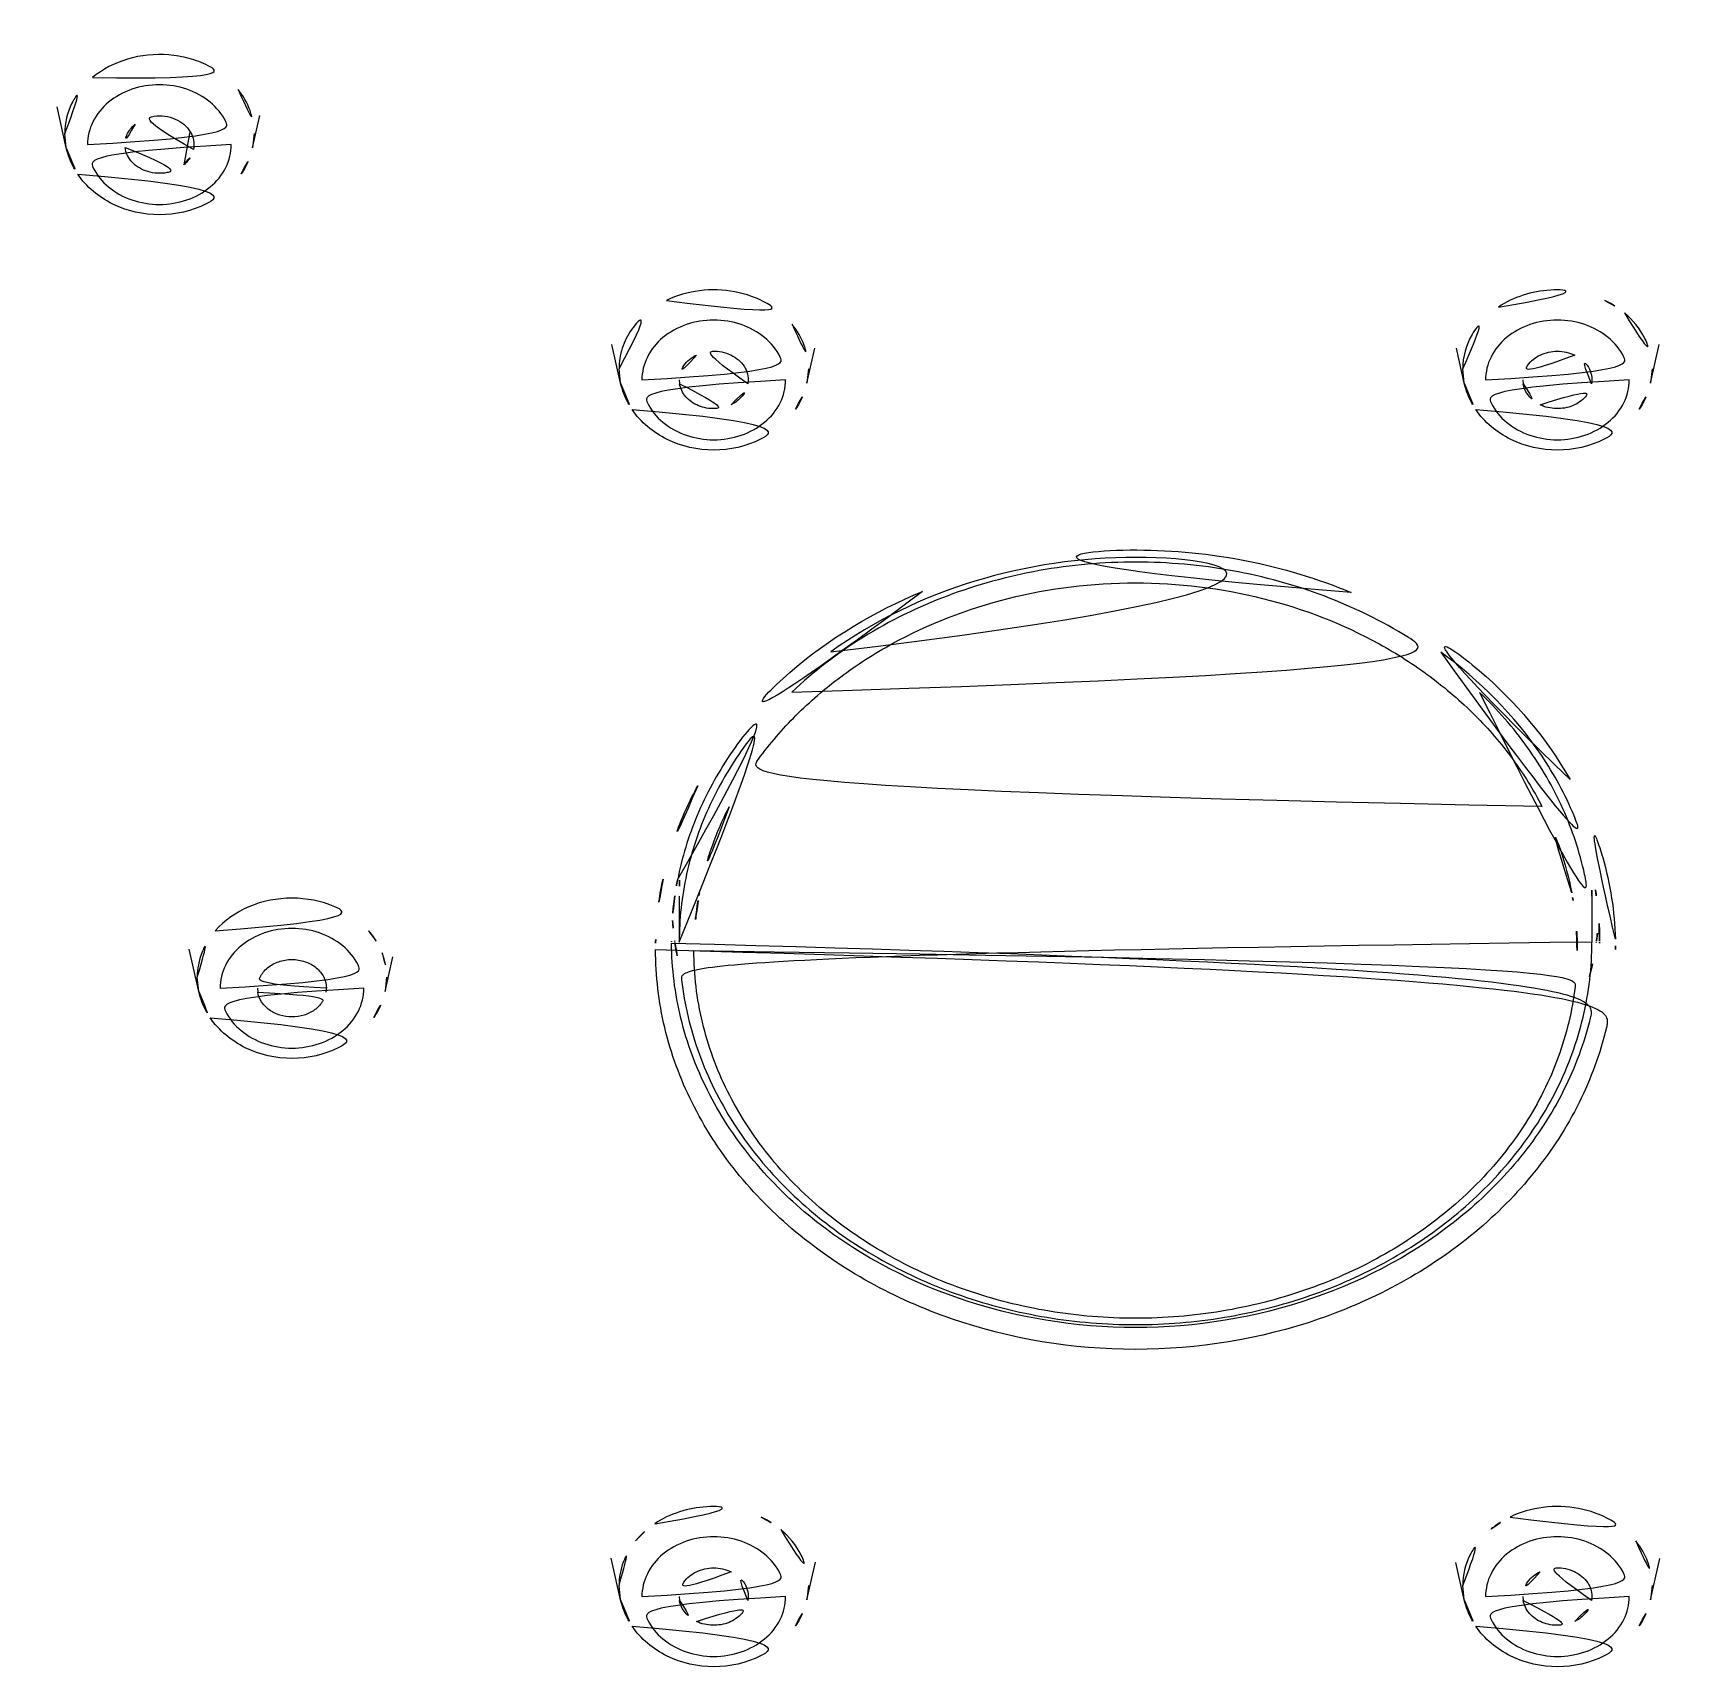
# Model space of a CAD drawing. Extents: x 16296660632 to 16296678915, y -37409619871 to -37409615350.
# Drawn here: x 16296676230.99 to 16296676252.51, y -37409617200.48 to -37409617179.1 of the extents above; entities that cross this region are included whole.
import ezdxf

# ---------------------------------------------------------------- set-up
doc = ezdxf.new("R2010")
doc.units = 0
doc.header["$LTSCALE"] = 10
doc.header["$MEASUREMENT"] = 0
doc.layers.get('0').update_dxf_attribs({"linetype": 'CONTINUOUS'})

msp = doc.modelspace()

# ---------------------------------------------------------------- linework, layer by layer
at = {"ltscale": 0.5}
for p, q in [((16296676231.421579, -37409617180.599953), (16296676231.300591, -37409617180.063393)), ((16296676233.84918, -37409617180.599953), (16296676233.944691, -37409617180.176437)), ((16296676231.421579, -37409617180.599953), (16296676231.400379, -37409617180.41024)), ((16296676233.031521, -37409617180.388687), (16296676232.953581, -37409617180.821091)), ((16296676233.87039, -37409617180.41024), (16296676233.84918, -37409617180.599953)), ((16296676238.649509, -37409617183.667824), (16296676238.535191, -37409617183.160896)), ((16296676241.07711, -37409617183.667824), (16296676241.180111, -37409617183.211037)), ((16296676249.649509, -37409617183.667824), (16296676249.545919, -37409617183.208473)), ((16296676252.07711, -37409617183.667824), (16296676252.191231, -37409617183.16172)), ((16296676238.649509, -37409617183.667824), (16296676238.6283, -37409617183.478111)), ((16296676241.09831, -37409617183.478111), (16296676241.07711, -37409617183.667824)), ((16296676249.649509, -37409617183.667824), (16296676249.6283, -37409617183.478111)), ((16296676252.09831, -37409617183.478111), (16296676252.07711, -37409617183.667824)), ((16296676239.413309, -37409617183.624062), (16296676239.417641, -37409617183.674347)), ((16296676250.413309, -37409617183.624062), (16296676250.417561, -37409617183.674271)), ((16296676239.413309, -37409617190.354599), (16296676239.413309, -37409617190.952797)), ((16296676251.313299, -37409617190.354599), (16296676251.313299, -37409617190.952797)), ((16296676233.1495, -37409617191.598557), (16296676233.024891, -37409617191.045959)), ((16296676235.577101, -37409617191.598557), (16296676235.679371, -37409617191.145058)), ((16296676233.1495, -37409617191.598557), (16296676233.1283, -37409617191.408859)), ((16296676235.59831, -37409617191.408859), (16296676235.577101, -37409617191.598557)), ((16296676233.913309, -37409617191.55481), (16296676233.91791, -37409617191.605522)), ((16296676234.80876, -37409617191.605476), (16296676234.813299, -37409617191.55481)), ((16296676238.6495, -37409617199.529312), (16296676238.526791, -37409617198.985153)), ((16296676241.077101, -37409617199.529312), (16296676241.187799, -37409617199.038437)), ((16296676249.6495, -37409617199.529312), (16296676249.53915, -37409617199.039932)), ((16296676252.077101, -37409617199.529312), (16296676252.198601, -37409617198.990517)), ((16296676238.6495, -37409617199.529312), (16296676238.6283, -37409617199.339607)), ((16296676241.09831, -37409617199.339607), (16296676241.077101, -37409617199.529312)), ((16296676249.6495, -37409617199.529312), (16296676249.6283, -37409617199.339607)), ((16296676252.09831, -37409617199.339607), (16296676252.077101, -37409617199.529312)), ((16296676239.4133, -37409617199.48555), (16296676239.417561, -37409617199.535767)), ((16296676250.4133, -37409617199.48555), (16296676250.417641, -37409617199.535851))]:
    msp.add_line(p, q, dxfattribs=at)
for centre, radius, start, end in [((16296676243.48978, -37409617191.055672), 4.385481, 167.8472804, 178.2253986), ((16296676243.522921, -37409617190.950638), 4.210147, 168.9152558, 171.7782033), ((16296676243.5355, -37409617190.354713), 4.122199, 177.0948857, 179.9986886), ((16296676247.191151, -37409617190.354713), 4.122152, 0.0013114, 2.8854188), ((16296676247.203779, -37409617190.950623), 4.21005, 8.2217967, 11.0655839), ((16296676243.46209, -37409617190.942574), 4.148785, 171.7680494, 179.9777063), ((16296676243.64793, -37409617191.069283), 4.043175, 169.1601444, 170.6263402), ((16296676247.07868, -37409617191.069267), 4.043175, 9.3736598, 10.8398556), ((16296676247.26453, -37409617190.942574), 4.148775, 0.0222937, 8.2319506), ((16296676243.61824, -37409617191.064667), 4.013128, 170.6223517, 179.983389), ((16296676247.117399, -37409617191.063919), 4.004104, 0.0056827, 9.3882663), ((16296676243.54295, -37409617190.351143), 4.229759, 184.3391874, 187.9317221), ((16296676247.183649, -37409617190.351158), 4.229773, 352.0678299, 355.6507295), ((16296676243.42621, -37409617191.051689), 4.321815, 178.2520746, 179.9991257), ((16296676243.477819, -37409617190.940948), 4.164519, 180, 180.3317853), ((16296676243.560499, -37409617190.348846), 4.24746, 187.929945, 188.2602177), ((16296676243.58954, -37409617190.344048), 4.276886, 188.2681615, 194.3917579), ((16296676247.137699, -37409617190.344162), 4.276253, 345.6754867, 351.7322711), ((16296676247.16625, -37409617190.348877), 4.247322, 351.7397823, 352.0696069), ((16296676247.248791, -37409617190.940941), 4.164518, 359.6682147, 0), ((16296676247.30427, -37409617191.051697), 4.317944, 0.0008743, 1.7934094), ((16296676250.72855, -37409617199.500023), 1.154537, 128.7868224, 129.7676521)]:
    msp.add_arc(centre, radius, start, end, dxfattribs=at)
for points, knots in [([(16296676237.96497, -37409617156.541893), (16296676235.80192, -37409617156.892929), (16296676231.55827, -37409617157.898979), (16296676225.558359, -37409617160.306122), (16296676220.13382, -37409617163.535683), (16296676215.445761, -37409617167.496277), (16296676211.634781, -37409617172.076401), (16296676208.8197, -37409617177.145576), (16296676207.09164, -37409617182.550636), (16296676206.702221, -37409617186.283577), (16296676206.702221, -37409617188.132652)], [0, 0, 0, 0, 0.136203862, 0.269935676, 0.400346432, 0.52691745, 0.649567624, 0.768672492, 0.885070792, 1, 1, 1, 1]), ([(16296676207.37051, -37409617188.140663), (16296676207.38768, -37409617186.07782), (16296676207.917589, -37409617181.906067), (16296676210.154881, -37409617175.941498), (16296676213.736549, -37409617170.468239), (16296676218.514009, -37409617165.695297), (16296676224.2983, -37409617161.793961), (16296676230.86879, -37409617158.903801), (16296676237.978769, -37409617157.127457), (16296676245.363279, -37409617156.528229), (16296676252.747761, -37409617157.127449), (16296676259.857679, -37409617158.903763), (16296676266.428089, -37409617161.793854), (16296676272.212339, -37409617165.695084), (16296676276.989799, -37409617170.467934), (16296676280.571541, -37409617175.941116), (16296676282.808929, -37409617181.905701), (16296676283.338909, -37409617186.077477), (16296676283.356091, -37409617188.14035)], [0, 0, 0, 0, 0.056786236, 0.114515232, 0.173930077, 0.235460743, 0.29919542, 0.364895673, 0.432059396, 0.500001234, 0.567942837, 0.635105872, 0.700805174, 0.764538933, 0.826068993, 0.885483689, 0.943212958, 1, 1, 1, 1]), ([(16296676283.112579, -37409617188.164673), (16296676283.0973, -37409617186.114166), (16296676282.573919, -37409617181.967018), (16296676280.35409, -37409617176.036781), (16296676276.796921, -37409617170.594566), (16296676272.05015, -37409617165.848427), (16296676266.30171, -37409617161.968811), (16296676259.771099, -37409617159.094673), (16296676252.703739, -37409617157.328133), (16296676245.363251, -37409617156.732208), (16296676238.022779, -37409617157.328163), (16296676230.95549, -37409617159.094673), (16296676224.424971, -37409617161.968781), (16296676218.6766, -37409617165.84832), (16296676213.92985, -37409617170.594391), (16296676210.372629, -37409617176.036552), (16296676208.15274, -37409617181.966797), (16296676207.62933, -37409617186.113983), (16296676207.614031, -37409617188.164513)], [0, 0, 0, 0, 0.056786756, 0.114514246, 0.173926764, 0.235455537, 0.299189585, 0.364890721, 0.432056613, 0.500001345, 0.567945833, 0.635111014, 0.700811163, 0.764544253, 0.826072378, 0.885484714, 0.943212453, 1, 1, 1, 1]), ([(16296676207.97225, -37409617186.449142), (16296676208.09432, -37409617184.643204), (16296676208.726151, -37409617181.015938), (16296676210.785891, -37409617175.833633), (16296676213.891371, -37409617171.033852), (16296676217.94347, -37409617166.762672), (16296676222.815769, -37409617163.144051), (16296676228.36087, -37409617160.283089), (16296676234.410641, -37409617158.262512), (16296676238.64419, -37409617157.517967), (16296676240.789761, -37409617157.298424)], [0, 0, 0, 0, 0.114111469, 0.230150155, 0.34931773, 0.472314203, 0.599349345, 0.730149057, 0.864030476, 1, 1, 1, 1]), ([(16296676249.936689, -37409617157.298393), (16296676252.08227, -37409617157.517937), (16296676256.31583, -37409617158.262482), (16296676262.365629, -37409617160.283043), (16296676267.910761, -37409617163.143997), (16296676272.783091, -37409617166.762627), (16296676276.835211, -37409617171.033813), (16296676279.940701, -37409617175.833603), (16296676282.00046, -37409617181.015923), (16296676282.63229, -37409617184.643188), (16296676282.75436, -37409617186.449142)], [0, 0, 0, 0, 0.135969474, 0.269850897, 0.400650647, 0.527685839, 0.650682352, 0.769849943, 0.8858886, 1, 1, 1, 1]), ([(16296676208.949909, -37409617182.546257), (16296676209.36585, -37409617180.744057), (16296676210.284491, -37409617178.080177), (16296676212.03031, -37409617174.75943), (16296676214.146231, -37409617171.532272), (16296676217.43638, -37409617167.818466), (16296676222.214069, -37409617164.049751), (16296676227.705709, -37409617161.04277), (16296676233.739429, -37409617158.88752), (16296676240.12978, -37409617157.647438), (16296676246.680571, -37409617157.359444), (16296676253.191, -37409617158.031967), (16296676259.46142, -37409617159.645233), (16296676265.29921, -37409617162.151283), (16296676270.524151, -37409617165.476112), (16296676274.972969, -37409617169.521118), (16296676278.503691, -37409617174.166451), (16296676280.99889, -37409617179.267403), (16296676281.92116, -37409617182.896217), (16296676282.181589, -37409617184.714279)], [0, 0, 0, 0, 0.057027706, 0.086079982, 0.115549992, 0.175835778, 0.238110611, 0.302278569, 0.368027945, 0.434879291, 0.502242019, 0.569475352, 0.635951039, 0.701115807, 0.764550941, 0.82602715, 0.885548099, 0.943372231, 1, 1, 1, 1]), ([(16296676231.7621, -37409617179.683228), (16296676231.89452, -37409617179.572983), (16296676232.218019, -37409617179.407356), (16296676232.668301, -37409617179.363197), (16296676233.023291, -37409617179.425468), (16296676233.347389, -37409617179.547577), (16296676233.55788, -37409617179.70903), (16296676233.662251, -37409617179.839027)], [0, 0, 0, 0, 0.247056236, 0.505093313, 0.634355173, 0.760960639, 1, 1, 1, 1]), ([(16296676231.400379, -37409617180.41024), (16296676231.400379, -37409617180.275398), (16296676231.469271, -37409617179.994659), (16296676231.652531, -37409617179.774437), (16296676231.7621, -37409617179.683228)], [0, 0, 0, 0, 0.48607633, 1, 1, 1, 1]), ([(16296676231.698139, -37409617180.55619), (16296676231.698139, -37409617180.453827), (16296676231.750681, -37409617180.240578), (16296676231.965219, -37409617179.982452), (16296676232.27533, -37409617179.814407), (16296676232.635349, -37409617179.756279), (16296676232.99538, -37409617179.814392), (16296676233.30551, -37409617179.982422), (16296676233.520081, -37409617180.240547), (16296676233.57262, -37409617180.453827), (16296676233.57262, -37409617180.55619)], [0, 0, 0, 0, 0.114312006, 0.235129985, 0.364650407, 0.499988885, 0.63532732, 0.764854047, 0.885682873, 1, 1, 1, 1]), ([(16296676233.662251, -37409617179.839027), (16296676233.72772, -37409617179.920563), (16296676233.832939, -37409617180.102043), (16296676233.87039, -37409617180.309189), (16296676233.87039, -37409617180.41024)], [0, 0, 0, 0, 0.508543387, 1, 1, 1, 1]), ([(16296676233.07884, -37409617180.619843), (16296676233.08679, -37409617180.58139), (16296676233.088011, -37409617180.499817), (16296676233.02787, -37409617180.342461), (16296676232.84429, -37409617180.196823), (16296676232.56712, -37409617180.161598), (16296676232.386761, -37409617180.233673), (16296676232.31727, -37409617180.291206)], [0, 0, 0, 0, 0.112849774, 0.22792294, 0.473950371, 0.74065997, 1, 1, 1, 1]), ([(16296676232.31727, -37409617180.291206), (16296676232.272591, -37409617180.328392), (16296676232.19912, -37409617180.42057), (16296676232.181101, -37409617180.538391), (16296676232.18759, -37409617180.592911)], [0, 0, 0, 0, 0.514211066, 1, 1, 1, 1]), ([(16296676231.421579, -37409617180.599953), (16296676231.44207, -37409617180.690811), (16296676231.487801, -37409617180.809174), (16296676231.55299, -37409617180.915443), (16296676231.570641, -37409617180.941521)], [0, 0, 0, 0, 0.747376417, 1, 1, 1, 1]), ([(16296676233.57262, -37409617180.55619), (16296676233.57262, -37409617180.658539), (16296676233.520081, -37409617180.871803), (16296676233.30554, -37409617181.129929), (16296676232.99544, -37409617181.297974), (16296676232.63542, -37409617181.356102), (16296676232.275391, -37409617181.297981), (16296676231.96526, -37409617181.129951), (16296676231.75069, -37409617180.871819), (16296676231.698139, -37409617180.658546), (16296676231.698139, -37409617180.55619)], [0, 0, 0, 0, 0.114312006, 0.235129985, 0.364650407, 0.499988885, 0.63532732, 0.764854047, 0.885682873, 1, 1, 1, 1]), ([(16296676232.18759, -37409617180.592911), (16296676232.19606, -37409617180.664047), (16296676232.26996, -37409617180.809174), (16296676232.48324, -37409617180.928726), (16296676232.733761, -37409617180.941727), (16296676232.89168, -37409617180.87262), (16296676232.953581, -37409617180.821091)], [0, 0, 0, 0, 0.227665723, 0.47877474, 0.744072144, 1, 1, 1, 1]), ([(16296676232.953581, -37409617180.821091), (16296676232.969549, -37409617180.807732), (16296676233.026979, -37409617180.752258), (16296676233.066891, -37409617180.67762), (16296676233.07884, -37409617180.619843)], [0, 0, 0, 0, 0.260872557, 1, 1, 1, 1]), ([(16296676233.701851, -37409617180.938957), (16296676233.71928, -37409617180.913063), (16296676233.783661, -37409617180.80748), (16296676233.828859, -37409617180.690071), (16296676233.84918, -37409617180.599953)], [0, 0, 0, 0, 0.252596276, 1, 1, 1, 1]), ([(16296676231.570641, -37409617180.941521), (16296676231.68272, -37409617181.107109), (16296676232.014601, -37409617181.381317), (16296676232.637119, -37409617181.516037), (16296676233.259251, -37409617181.379868), (16296676233.5903, -37409617181.104813), (16296676233.701851, -37409617180.938957)], [0, 0, 0, 0, 0.244705046, 0.500077808, 0.755397943, 1, 1, 1, 1]), ([(16296676239.2458, -37409617182.587708), (16296676239.381451, -37409617182.522507), (16296676239.67926, -37409617182.437424), (16296676240.138651, -37409617182.451874), (16296676240.563339, -37409617182.60202), (16296676240.79447, -37409617182.789993), (16296676240.883711, -37409617182.898933)], [0, 0, 0, 0, 0.253532305, 0.51129782, 0.762751889, 1, 1, 1, 1]), ([(16296676250.09329, -37409617182.674271), (16296676250.291281, -37409617182.542801), (16296676250.77096, -37409617182.392174), (16296676251.26375, -37409617182.483383), (16296676251.48081, -37409617182.587708)], [0, 0, 0, 0, 0.496685696, 1, 1, 1, 1]), ([(16296676251.48081, -37409617182.587708), (16296676251.503981, -37409617182.598846), (16296676251.593969, -37409617182.645416), (16296676251.67848, -37409617182.702744), (16296676251.736589, -37409617182.751099)], [0, 0, 0, 0, 0.253813724, 1, 1, 1, 1]), ([(16296676238.6283, -37409617183.478111), (16296676238.6283, -37409617183.388313), (16296676238.65782, -37409617183.204903), (16296676238.829889, -37409617182.863068), (16296676239.06909, -37409617182.672638), (16296676239.2458, -37409617182.587708)], [0, 0, 0, 0, 0.237457849, 0.481575461, 1, 1, 1, 1]), ([(16296676249.6283, -37409617183.478111), (16296676249.6283, -37409617183.323914), (16296676249.72035, -37409617183.000053), (16296676249.95574, -37409617182.765602), (16296676250.09329, -37409617182.674271)], [0, 0, 0, 0, 0.482908859, 1, 1, 1, 1]), ([(16296676251.736589, -37409617182.751099), (16296676251.846161, -37409617182.842293), (16296676252.029369, -37409617183.062553), (16296676252.09831, -37409617183.343246), (16296676252.09831, -37409617183.478111)], [0, 0, 0, 0, 0.513876692, 1, 1, 1, 1]), ([(16296676238.926069, -37409617183.624062), (16296676238.926069, -37409617183.521713), (16296676238.978609, -37409617183.308449), (16296676239.19315, -37409617183.050323), (16296676239.50325, -37409617182.882278), (16296676239.86327, -37409617182.82415), (16296676240.223301, -37409617182.882263), (16296676240.53343, -37409617183.050293), (16296676240.747999, -37409617183.308434), (16296676240.80055, -37409617183.521713), (16296676240.80055, -37409617183.624062)], [0, 0, 0, 0, 0.114312006, 0.235129985, 0.364650407, 0.499988885, 0.63532732, 0.764854047, 0.885682873, 1, 1, 1, 1]), ([(16296676240.883711, -37409617182.898933), (16296676240.951099, -37409617182.981194), (16296676241.059601, -37409617183.164864), (16296676241.09831, -37409617183.37545), (16296676241.09831, -37409617183.478111)], [0, 0, 0, 0, 0.508784698, 1, 1, 1, 1]), ([(16296676249.926069, -37409617183.624062), (16296676249.926069, -37409617183.521713), (16296676249.978609, -37409617183.308449), (16296676250.19315, -37409617183.050323), (16296676250.50325, -37409617182.882278), (16296676250.86327, -37409617182.82415), (16296676251.223301, -37409617182.882263), (16296676251.53343, -37409617183.050293), (16296676251.747999, -37409617183.308434), (16296676251.80055, -37409617183.521713), (16296676251.80055, -37409617183.624062)], [0, 0, 0, 0, 0.114312006, 0.235129985, 0.364650407, 0.499988885, 0.63532732, 0.764854047, 0.885682873, 1, 1, 1, 1]), ([(16296676240.30932, -37409617183.673576), (16296676240.32019, -37409617183.605499), (16296676240.291309, -37409617183.451912), (16296676240.11657, -37409617183.291832), (16296676239.8787, -37409617183.23082), (16296676239.71195, -37409617183.264221), (16296676239.638309, -37409617183.299622)], [0, 0, 0, 0, 0.224885532, 0.468539642, 0.733473227, 1, 1, 1, 1]), ([(16296676251.088301, -37409617183.299622), (16296676251.019039, -37409617183.266327), (16296676250.86293, -37409617183.232712), (16296676250.636391, -37409617183.281464), (16296676250.46069, -37409617183.419037), (16296676250.413309, -37409617183.558456), (16296676250.413309, -37409617183.624062)], [0, 0, 0, 0, 0.264362959, 0.528642515, 0.774341496, 1, 1, 1, 1]), ([(16296676239.638309, -37409617183.299622), (16296676239.573919, -37409617183.330566), (16296676239.46035, -37409617183.419189), (16296676239.413309, -37409617183.558456), (16296676239.413309, -37409617183.624062)], [0, 0, 0, 0, 0.521337546, 1, 1, 1, 1]), ([(16296676251.30938, -37409617183.673347), (16296676251.32086, -37409617183.601288), (16296676251.286501, -37409617183.437561), (16296676251.16016, -37409617183.33416), (16296676251.088301, -37409617183.299622)], [0, 0, 0, 0, 0.477855492, 1, 1, 1, 1]), ([(16296676238.649509, -37409617183.667824), (16296676238.669991, -37409617183.758682), (16296676238.715731, -37409617183.877037), (16296676238.78091, -37409617183.983322), (16296676238.798559, -37409617184.009392)], [0, 0, 0, 0, 0.747376417, 1, 1, 1, 1]), ([(16296676240.80055, -37409617183.624062), (16296676240.80055, -37409617183.72641), (16296676240.747999, -37409617183.939667), (16296676240.53347, -37409617184.1978), (16296676240.22336, -37409617184.365837), (16296676239.86334, -37409617184.423973), (16296676239.503309, -37409617184.36586), (16296676239.19318, -37409617184.197823), (16296676238.978609, -37409617183.93969), (16296676238.926069, -37409617183.726418), (16296676238.926069, -37409617183.624062)], [0, 0, 0, 0, 0.114312006, 0.235129985, 0.364650407, 0.499988885, 0.63532732, 0.764854047, 0.885682873, 1, 1, 1, 1]), ([(16296676239.417419, -37409617183.674377), (16296676239.42749, -37409617183.735977), (16296676239.48945, -37409617183.859657), (16296676239.6639, -37409617183.975983), (16296676239.87822, -37409617184.013191), (16296676240.0235, -37409617183.979652), (16296676240.088301, -37409617183.948502)], [0, 0, 0, 0, 0.227381162, 0.474871546, 0.738039547, 1, 1, 1, 1]), ([(16296676249.649509, -37409617183.667824), (16296676249.669991, -37409617183.758682), (16296676249.715731, -37409617183.877037), (16296676249.78091, -37409617183.983322), (16296676249.798559, -37409617184.009392)], [0, 0, 0, 0, 0.747376417, 1, 1, 1, 1]), ([(16296676251.80055, -37409617183.624062), (16296676251.80055, -37409617183.72641), (16296676251.747999, -37409617183.939667), (16296676251.53347, -37409617184.1978), (16296676251.22336, -37409617184.365837), (16296676250.86334, -37409617184.423973), (16296676250.503309, -37409617184.36586), (16296676250.19318, -37409617184.197823), (16296676249.978609, -37409617183.93969), (16296676249.926069, -37409617183.726418), (16296676249.926069, -37409617183.624062)], [0, 0, 0, 0, 0.114312006, 0.235129985, 0.364650407, 0.499988885, 0.63532732, 0.764854047, 0.885682873, 1, 1, 1, 1]), ([(16296676250.41741, -37409617183.674294), (16296676250.42676, -37409617183.73159), (16296676250.481039, -37409617183.846619), (16296676250.581699, -37409617183.921303), (16296676250.638309, -37409617183.948502)], [0, 0, 0, 0, 0.480382899, 1, 1, 1, 1]), ([(16296676240.088301, -37409617183.948502), (16296676240.14505, -37409617183.921227), (16296676240.24584, -37409617183.846336), (16296676240.30015, -37409617183.730988), (16296676240.30932, -37409617183.673576)], [0, 0, 0, 0, 0.519888867, 1, 1, 1, 1]), ([(16296676240.929779, -37409617184.006844), (16296676240.947201, -37409617183.980927), (16296676241.01158, -37409617183.875359), (16296676241.05678, -37409617183.757942), (16296676241.07711, -37409617183.667824)], [0, 0, 0, 0, 0.252596276, 1, 1, 1, 1]), ([(16296676250.638309, -37409617183.948502), (16296676250.70322, -37409617183.979698), (16296676250.84874, -37409617184.013268), (16296676251.063351, -37409617183.975754), (16296676251.23777, -37409617183.858994), (16296676251.299561, -37409617183.735023), (16296676251.30938, -37409617183.673347)], [0, 0, 0, 0, 0.26207226, 0.525270907, 0.772774923, 1, 1, 1, 1]), ([(16296676251.929779, -37409617184.006844), (16296676251.947201, -37409617183.980927), (16296676252.01158, -37409617183.875359), (16296676252.05678, -37409617183.757942), (16296676252.07711, -37409617183.667824)], [0, 0, 0, 0, 0.252596276, 1, 1, 1, 1]), ([(16296676238.798559, -37409617184.009392), (16296676238.910641, -37409617184.17498), (16296676239.242519, -37409617184.449203), (16296676239.86504, -37409617184.583908), (16296676240.487169, -37409617184.447739), (16296676240.81822, -37409617184.172684), (16296676240.929779, -37409617184.006844)], [0, 0, 0, 0, 0.244705046, 0.500077808, 0.755397943, 1, 1, 1, 1]), ([(16296676249.798559, -37409617184.009392), (16296676249.910641, -37409617184.17498), (16296676250.242519, -37409617184.449203), (16296676250.86504, -37409617184.583908), (16296676251.487169, -37409617184.447739), (16296676251.81822, -37409617184.172684), (16296676251.929779, -37409617184.006844)], [0, 0, 0, 0, 0.244705046, 0.500077808, 0.755397943, 1, 1, 1, 1]), ([(16296676248.17371, -37409617186.395889), (16296676247.29821, -37409617186.029663), (16296676245.381321, -37409617185.657043), (16296676243.46279, -37409617186.020576), (16296676242.585119, -37409617186.382469)], [0, 0, 0, 0, 0.499907952, 1, 1, 1, 1]), ([(16296676240.88319, -37409617187.693108), (16296676241.166519, -37409617187.423233), (16296676241.805059, -37409617186.935898), (16296676242.901421, -37409617186.402237), (16296676244.106791, -37409617186.072807), (16296676245.367399, -37409617185.962021), (16296676246.627831, -37409617186.074249), (16296676247.83267, -37409617186.405037), (16296676248.928169, -37409617186.939957), (16296676249.565929, -37409617187.428047), (16296676249.848801, -37409617187.698242)], [0, 0, 0, 0, 0.119751023, 0.243764737, 0.371028119, 0.500038334, 0.629042751, 0.756289575, 0.880278361, 1, 1, 1, 1]), ([(16296676241.39188, -37409617187.167679), (16296676242.51774, -37409617186.357063), (16296676245.36796, -37409617185.516739), (16296676248.2173, -37409617186.360626), (16296676249.34178, -37409617187.17276)], [0, 0, 0, 0, 0.500041488, 1, 1, 1, 1]), ([(16296676250.662279, -37409617189.187553), (16296676250.55134, -37409617188.970352), (16296676250.289459, -37409617188.54837), (16296676249.796761, -37409617187.977814), (16296676249.20999, -37409617187.473442), (16296676248.311331, -37409617186.898193), (16296676247.02253, -37409617186.402283), (16296676245.36084, -37409617186.202347), (16296676243.69935, -37409617186.40345), (16296676242.41103, -37409617186.900284), (16296676241.512939, -37409617187.476173), (16296676240.92668, -37409617187.980957), (16296676240.434561, -37409617188.551888), (16296676240.17312, -37409617188.974052), (16296676240.062401, -37409617189.191322)], [0, 0, 0, 0, 0.0576492, 0.116792366, 0.177544438, 0.239880357, 0.368318148, 0.500027217, 0.631731278, 0.760155365, 0.822482352, 0.883224957, 0.942358912, 1, 1, 1, 1]), ([(16296676242.585119, -37409617186.382469), (16296676241.960791, -37409617186.6399), (16296676240.81398, -37409617187.322601), (16296676239.95623, -37409617188.356697), (16296676239.654671, -37409617188.915283)], [0, 0, 0, 0, 0.515467574, 1, 1, 1, 1]), ([(16296676251.02787, -37409617188.835442), (16296676250.72525, -37409617188.299492), (16296676249.88517, -37409617187.309067), (16296676248.776331, -37409617186.647957), (16296676248.17371, -37409617186.395889)], [0, 0, 0, 0, 0.485127003, 1, 1, 1, 1]), ([(16296676249.34178, -37409617187.17276), (16296676249.84926, -37409617187.539284), (16296676250.52142, -37409617188.212143), (16296676251.104731, -37409617189.286537), (16296676251.27956, -37409617189.856194), (16296676251.33556, -37409617190.142593)], [0, 0, 0, 0, 0.514465165, 0.760169984, 1, 1, 1, 1]), ([(16296676239.391319, -37409617190.141197), (16296676239.447519, -37409617189.854286), (16296676239.62299, -37409617189.28363), (16296676240.208389, -37409617188.207588), (16296676240.88282, -37409617187.534187), (16296676241.39188, -37409617187.167679)], [0, 0, 0, 0, 0.239802986, 0.485499561, 1, 1, 1, 1]), ([(16296676249.848801, -37409617187.698242), (16296676250.07822, -37409617187.917381), (16296676250.49284, -37409617188.390472), (16296676250.96051, -37409617189.195343), (16296676251.24839, -37409617190.058693), (16296676251.313299, -37409617190.656754), (16296676251.313299, -37409617190.952797)], [0, 0, 0, 0, 0.259845898, 0.511742617, 0.757525877, 1, 1, 1, 1]), ([(16296676239.413309, -37409617190.952797), (16296676239.413309, -37409617190.656181), (16296676239.478479, -37409617190.056953), (16296676239.767469, -37409617189.192047), (16296676240.236879, -37409617188.385963), (16296676240.652981, -37409617187.912392), (16296676240.88319, -37409617187.693108)], [0, 0, 0, 0, 0.242449715, 0.488220557, 0.740124821, 1, 1, 1, 1]), ([(16296676207.913321, -37409617188.223221), (16296676207.91573, -37409617190.263733), (16296676208.412371, -37409617194.393333), (16296676210.591999, -37409617200.304512), (16296676214.109831, -37409617205.732529), (16296676218.81838, -37409617210.468391), (16296676224.52981, -37409617214.340759), (16296676231.024981, -37409617217.210136), (16296676238.05582, -37409617218.974319), (16296676242.92119, -37409617219.370262), (16296676245.3633, -37409617219.370262)], [0, 0, 0, 0, 0.113581492, 0.229014751, 0.347806277, 0.470835636, 0.598292405, 0.729707204, 0.864063889, 1, 1, 1, 1]), ([(16296676282.66268, -37409617188.388931), (16296676282.64856, -37409617190.421059), (16296676282.132299, -37409617194.53035), (16296676279.93755, -37409617200.405708), (16296676276.42005, -37409617205.795158), (16296676271.72756, -37409617210.492897), (16296676266.04664, -37409617214.331017), (16296676259.594601, -37409617217.173477), (16296676252.613541, -37409617218.920197), (16296676245.363291, -37409617219.509422), (16296676238.113029, -37409617218.920197), (16296676231.131981, -37409617217.17347), (16296676224.679939, -37409617214.331009), (16296676218.999029, -37409617210.492889), (16296676214.306549, -37409617205.795151), (16296676210.789061, -37409617200.405701), (16296676208.594299, -37409617194.53035), (16296676208.078051, -37409617190.421059), (16296676208.063931, -37409617188.388931)], [0, 0, 0, 0, 0.056902678, 0.114722, 0.174187281, 0.23572481, 0.299427372, 0.365065973, 0.432148662, 0.500000175, 0.567851674, 0.634934326, 0.70057287, 0.764275364, 0.825812828, 0.885278051, 0.943097335, 1, 1, 1, 1]), ([(16296676237.59791, -37409617218.553917), (16296676235.559311, -37409617218.190407), (16296676231.564819, -37409617217.18116), (16296676225.928181, -37409617214.83226), (16296676220.84157, -37409617211.721863), (16296676216.45277, -37409617207.935333), (16296676212.88986, -37409617203.577103), (16296676210.260599, -37409617198.768494), (16296676208.6474, -37409617193.650589), (16296676208.28414, -37409617190.119308), (16296676208.28414, -37409617188.369621)], [0, 0, 0, 0, 0.136191565, 0.269852296, 0.400171052, 0.526672075, 0.649292752, 0.768430235, 0.884925007, 1, 1, 1, 1]), ([(16296676245.3633, -37409617219.370262), (16296676247.80542, -37409617219.370262), (16296676252.67078, -37409617218.974319), (16296676259.70162, -37409617217.210136), (16296676266.196791, -37409617214.340759), (16296676271.90823, -37409617210.468391), (16296676276.616779, -37409617205.732529), (16296676280.134609, -37409617200.304512), (16296676282.31424, -37409617194.393333), (16296676282.810869, -37409617190.263733), (16296676282.81329, -37409617188.223221)], [0, 0, 0, 0, 0.135936106, 0.27029279, 0.40170759, 0.529164362, 0.652193723, 0.770985253, 0.886418511, 1, 1, 1, 1]), ([(16296676239.654671, -37409617188.915283), (16296676239.60251, -37409617189.011902), (16296676239.409519, -37409617189.400299), (16296676239.27072, -37409617189.81588), (16296676239.202591, -37409617190.132446)], [0, 0, 0, 0, 0.253214689, 1, 1, 1, 1]), ([(16296676240.062401, -37409617189.191322), (16296676239.972111, -37409617189.36853), (16296676239.816429, -37409617189.733162), (16296676239.713791, -37409617190.116226), (16296676239.676901, -37409617190.308899)], [0, 0, 0, 0, 0.503448968, 1, 1, 1, 1]), ([(16296676251.6201, -37409617190.916557), (16296676251.608841, -37409617190.557007), (16296676251.494749, -37409617189.830917), (16296676251.208241, -37409617189.154892), (16296676251.02787, -37409617188.835442)], [0, 0, 0, 0, 0.495098498, 1, 1, 1, 1]), ([(16296676251.049709, -37409617190.308891), (16296676251.01269, -37409617190.115547), (16296676250.90958, -37409617189.731133), (16296676250.753071, -37409617189.365311), (16296676250.662279, -37409617189.187553)], [0, 0, 0, 0, 0.496534574, 1, 1, 1, 1]), ([(16296676233.364161, -37409617190.804527), (16296676233.482109, -37409617190.669434), (16296676233.799391, -37409617190.451653), (16296676234.3633, -37409617190.344147), (16296676234.92721, -37409617190.451653), (16296676235.244499, -37409617190.669434), (16296676235.36244, -37409617190.804527)], [0, 0, 0, 0, 0.242394217, 0.500000012, 0.7576058, 1, 1, 1, 1]), ([(16296676233.42606, -37409617191.55481), (16296676233.42606, -37409617191.452454), (16296676233.4786, -37409617191.239189), (16296676233.693159, -37409617190.981056), (16296676234.00326, -37409617190.813026), (16296676234.36326, -37409617190.754898), (16296676234.72327, -37409617190.813004), (16296676235.033409, -37409617190.981033), (16296676235.24799, -37409617191.239166), (16296676235.30055, -37409617191.452454), (16296676235.30055, -37409617191.55481)], [0, 0, 0, 0, 0.114311701, 0.235134772, 0.364657407, 0.499981712, 0.635314509, 0.764844915, 0.885679469, 1, 1, 1, 1]), ([(16296676233.1283, -37409617191.408859), (16296676233.1283, -37409617191.301064), (16296676233.171181, -37409617191.079407), (16296676233.290501, -37409617190.888908), (16296676233.364161, -37409617190.804527)], [0, 0, 0, 0, 0.49043042, 1, 1, 1, 1]), ([(16296676235.36244, -37409617190.804527), (16296676235.38131, -37409617190.826134), (16296676235.4517, -37409617190.913689), (16296676235.507481, -37409617191.013206), (16296676235.537861, -37409617191.091141)], [0, 0, 0, 0, 0.255340073, 1, 1, 1, 1]), ([(16296676239.313379, -37409617190.965057), (16296676239.315281, -37409617191.293938), (16296676239.398211, -37409617191.959259), (16296676239.752899, -37409617192.910896), (16296676240.322741, -37409617193.784401), (16296676241.351049, -37409617194.814751), (16296676243.046949, -37409617195.731812), (16296676245.3633, -37409617196.103203), (16296676247.679661, -37409617195.731812), (16296676249.375561, -37409617194.814751), (16296676250.40387, -37409617193.784401), (16296676250.973709, -37409617192.910896), (16296676251.3284, -37409617191.959259), (16296676251.411329, -37409617191.293938), (16296676251.413231, -37409617190.965057)], [0, 0, 0, 0, 0.056897459, 0.114740425, 0.174264082, 0.235910666, 0.365074514, 0.499999994, 0.634925475, 0.764089328, 0.825735915, 0.885259573, 0.94310254, 1, 1, 1, 1]), ([(16296676251.313299, -37409617190.952797), (16296676251.313299, -37409617191.116798), (16296676251.293909, -37409617191.445747), (16296676251.2071, -37409617191.933594), (16296676251.06344, -37409617192.411591), (16296676250.864559, -37409617192.87487), (16296676250.61257, -37409617193.318947), (16296676250.31012, -37409617193.739548), (16296676249.96027, -37409617194.132736), (16296676249.43145, -37409617194.61911), (16296676248.66843, -37409617195.138687), (16296676247.81353, -37409617195.517723), (16296676247.086229, -37409617195.734619), (16296676246.33135, -37409617195.892273), (16296676245.3633, -37409617195.971474), (16296676244.39525, -37409617195.892273), (16296676243.64036, -37409617195.734612), (16296676242.913071, -37409617195.517708), (16296676242.05817, -37409617195.138687), (16296676241.295151, -37409617194.61911), (16296676240.766331, -37409617194.132736), (16296676240.416479, -37409617193.73954), (16296676240.114031, -37409617193.318939), (16296676239.86204, -37409617192.87487), (16296676239.66317, -37409617192.411591), (16296676239.51951, -37409617191.933594), (16296676239.432699, -37409617191.445747), (16296676239.413309, -37409617191.116798), (16296676239.413309, -37409617190.952797)], [0, 0, 0, 0, 0.028601847, 0.057316518, 0.086236079, 0.115459234, 0.145063649, 0.175111621, 0.205647047, 0.236693519, 0.300244384, 0.365640468, 0.398924624, 0.432480201, 0.500000533, 0.567520826, 0.601076351, 0.634360444, 0.699756353, 0.763307018, 0.794353385, 0.82488871, 0.85493659, 0.884540922, 0.913764011, 0.942683521, 0.97139816, 1, 1, 1, 1]), ([(16296676234.813299, -37409617191.55481), (16296676234.813299, -37409617191.505669), (16296676234.788071, -37409617191.403282), (16296676234.685089, -37409617191.279327), (16296676234.53618, -37409617191.198662), (16296676234.363331, -37409617191.170753), (16296676234.19047, -37409617191.198647), (16296676234.04154, -37409617191.279297), (16296676233.938551, -37409617191.403267), (16296676233.913309, -37409617191.505669), (16296676233.913309, -37409617191.55481)], [0, 0, 0, 0, 0.114296843, 0.235126707, 0.36464198, 0.499982513, 0.635322413, 0.764847494, 0.88569614, 1, 1, 1, 1]), ([(16296676235.537861, -37409617191.091141), (16296676235.54781, -37409617191.116653), (16296676235.58251, -37409617191.219139), (16296676235.59831, -37409617191.328087), (16296676235.59831, -37409617191.408859)], [0, 0, 0, 0, 0.253148855, 1, 1, 1, 1]), ([(16296676239.104401, -37409617191.051643), (16296676239.104401, -37409617191.392578), (16296676239.186819, -37409617192.082619), (16296676239.549749, -37409617193.070541), (16296676240.136169, -37409617193.978539), (16296676241.199089, -37409617195.050133), (16296676242.956461, -37409617196.005417), (16296676245.360069, -37409617196.393059), (16296676247.76438, -37409617196.007317), (16296676249.52354, -37409617195.053162), (16296676250.587931, -37409617193.981331), (16296676251.17614, -37409617193.072983), (16296676251.539829, -37409617192.083847), (16296676251.62221, -37409617191.392937), (16296676251.62221, -37409617191.051643)], [0, 0, 0, 0, 0.056857276, 0.114635545, 0.174089854, 0.235690412, 0.364826453, 0.49981548, 0.634826717, 0.764037522, 0.825694792, 0.885223657, 0.943080772, 1, 1, 1, 1]), ([(16296676239.60511, -37409617191.063507), (16296676239.60511, -37409617191.22039), (16296676239.62373, -37409617191.535156), (16296676239.70709, -37409617192.002113), (16296676239.84515, -37409617192.459953), (16296676240.03643, -37409617192.904114), (16296676240.27906, -37409617193.330338), (16296676240.57062, -37409617193.734528), (16296676240.90827, -37409617194.112846), (16296676241.41955, -37409617194.581673), (16296676242.15826, -37409617195.083099), (16296676242.986309, -37409617195.449097), (16296676243.691429, -37409617195.658798), (16296676244.423901, -37409617195.81134), (16296676245.3633, -37409617195.88797), (16296676246.30271, -37409617195.81134), (16296676247.035179, -37409617195.658798), (16296676247.740299, -37409617195.449097), (16296676248.56834, -37409617195.083099), (16296676249.307051, -37409617194.581673), (16296676249.81834, -37409617194.112846), (16296676250.155991, -37409617193.734528), (16296676250.44755, -37409617193.330338), (16296676250.69018, -37409617192.904114), (16296676250.88146, -37409617192.459953), (16296676251.01952, -37409617192.002113), (16296676251.10288, -37409617191.535156), (16296676251.1215, -37409617191.22039), (16296676251.1215, -37409617191.063507)], [0, 0, 0, 0, 0.028357563, 0.056841948, 0.085553878, 0.114603007, 0.144073535, 0.174031707, 0.204523005, 0.23557019, 0.299245039, 0.364898667, 0.398348335, 0.432086404, 0.499999988, 0.567913573, 0.601651643, 0.635101313, 0.700754944, 0.764429798, 0.795476985, 0.825968286, 0.855926459, 0.885396989, 0.91444612, 0.943158051, 0.971642436, 1, 1, 1, 1]), ([(16296676233.1495, -37409617191.598557), (16296676233.169991, -37409617191.68943), (16296676233.215731, -37409617191.807793), (16296676233.28091, -37409617191.91407), (16296676233.298559, -37409617191.94014)], [0, 0, 0, 0, 0.747376417, 1, 1, 1, 1]), ([(16296676235.30055, -37409617191.55481), (16296676235.30055, -37409617191.657158), (16296676235.248011, -37409617191.870422), (16296676235.033449, -37409617192.128548), (16296676234.723351, -37409617192.296593), (16296676234.36335, -37409617192.354713), (16296676234.00333, -37409617192.296608), (16296676233.693199, -37409617192.128593), (16296676233.478609, -37409617191.870453), (16296676233.42606, -37409617191.657173), (16296676233.42606, -37409617191.55481)], [0, 0, 0, 0, 0.114311701, 0.235134772, 0.364657407, 0.499981712, 0.635314509, 0.764844915, 0.885679469, 1, 1, 1, 1]), ([(16296676233.917509, -37409617191.605568), (16296676233.92494, -37409617191.650497), (16296676233.960979, -37409617191.740517), (16296676234.065149, -37409617191.845947), (16296676234.204901, -37409617191.913933), (16296676234.36331, -37409617191.937317), (16296676234.521721, -37409617191.913933), (16296676234.66147, -37409617191.84594), (16296676234.76565, -37409617191.740494), (16296676234.801689, -37409617191.650459), (16296676234.809111, -37409617191.605522)], [0, 0, 0, 0, 0.114831625, 0.236403353, 0.365743899, 0.49998485, 0.634224289, 0.7635715, 0.885157898, 1, 1, 1, 1]), ([(16296676235.429779, -37409617191.937576), (16296676235.447201, -37409617191.911667), (16296676235.51158, -37409617191.806107), (16296676235.55678, -37409617191.68869), (16296676235.577101, -37409617191.598557)], [0, 0, 0, 0, 0.252596276, 1, 1, 1, 1]), ([(16296676233.298559, -37409617191.94014), (16296676233.410641, -37409617192.105728), (16296676233.742519, -37409617192.379936), (16296676234.36504, -37409617192.514664), (16296676234.987169, -37409617192.378487), (16296676235.31822, -37409617192.103432), (16296676235.429779, -37409617191.937576)], [0, 0, 0, 0, 0.244705046, 0.500077808, 0.755397943, 1, 1, 1, 1]), ([(16296676239.09329, -37409617198.535759), (16296676239.291281, -37409617198.404297), (16296676239.77096, -37409617198.25367), (16296676240.26375, -37409617198.344856), (16296676240.48081, -37409617198.449203)], [0, 0, 0, 0, 0.496685696, 1, 1, 1, 1]), ([(16296676250.2458, -37409617198.449203), (16296676250.381451, -37409617198.384003), (16296676250.67926, -37409617198.29892), (16296676251.138651, -37409617198.313362), (16296676251.563339, -37409617198.463516), (16296676251.79446, -37409617198.651482), (16296676251.883711, -37409617198.760422)], [0, 0, 0, 0, 0.253532305, 0.51129782, 0.762751889, 1, 1, 1, 1]), ([(16296676240.48081, -37409617198.449203), (16296676240.503981, -37409617198.460327), (16296676240.593969, -37409617198.506912), (16296676240.67848, -37409617198.564232), (16296676240.73658, -37409617198.612587)], [0, 0, 0, 0, 0.253813724, 1, 1, 1, 1]), ([(16296676250.005329, -37409617198.600067), (16296676250.02354, -37409617198.585426), (16296676250.099171, -37409617198.52832), (16296676250.181471, -37409617198.480118), (16296676250.2458, -37409617198.449203)], [0, 0, 0, 0, 0.246628807, 1, 1, 1, 1]), ([(16296676238.842899, -37409617198.760422), (16296676238.860359, -37409617198.739113), (16296676238.935011, -37409617198.655037), (16296676239.022631, -37409617198.58268), (16296676239.09329, -37409617198.535759)], [0, 0, 0, 0, 0.245206986, 1, 1, 1, 1]), ([(16296676238.92606, -37409617199.48555), (16296676238.92606, -37409617199.383202), (16296676238.978609, -37409617199.169937), (16296676239.19314, -37409617198.911812), (16296676239.50325, -37409617198.743767), (16296676239.86327, -37409617198.685638), (16296676240.223301, -37409617198.743759), (16296676240.53343, -37409617198.911789), (16296676240.747999, -37409617199.169922), (16296676240.800541, -37409617199.383186), (16296676240.800541, -37409617199.48555)], [0, 0, 0, 0, 0.114312006, 0.235129985, 0.364650407, 0.499988885, 0.63532732, 0.764854047, 0.885682873, 1, 1, 1, 1]), ([(16296676240.73658, -37409617198.612587), (16296676240.846161, -37409617198.703781), (16296676241.029369, -37409617198.924042), (16296676241.09831, -37409617199.20475), (16296676241.09831, -37409617199.339607)], [0, 0, 0, 0, 0.513876692, 1, 1, 1, 1]), ([(16296676249.6283, -37409617199.339607), (16296676249.6283, -37409617199.20475), (16296676249.697241, -37409617198.924042), (16296676249.880449, -37409617198.703781), (16296676249.990021, -37409617198.612587)], [0, 0, 0, 0, 0.486123299, 1, 1, 1, 1]), ([(16296676249.92606, -37409617199.48555), (16296676249.92606, -37409617199.383202), (16296676249.978609, -37409617199.169937), (16296676250.19314, -37409617198.911812), (16296676250.50325, -37409617198.743767), (16296676250.86327, -37409617198.685638), (16296676251.223301, -37409617198.743759), (16296676251.53343, -37409617198.911789), (16296676251.747999, -37409617199.169922), (16296676251.800541, -37409617199.383186), (16296676251.800541, -37409617199.48555)], [0, 0, 0, 0, 0.114312006, 0.235129985, 0.364650407, 0.499988885, 0.63532732, 0.764854047, 0.885682873, 1, 1, 1, 1]), ([(16296676251.883711, -37409617198.760422), (16296676251.951099, -37409617198.842682), (16296676252.059601, -37409617199.02636), (16296676252.09831, -37409617199.236954), (16296676252.09831, -37409617199.339607)], [0, 0, 0, 0, 0.508784698, 1, 1, 1, 1]), ([(16296676238.6283, -37409617199.339607), (16296676238.6283, -37409617199.236954), (16296676238.667009, -37409617199.02636), (16296676238.775511, -37409617198.842682), (16296676238.842899, -37409617198.760422)], [0, 0, 0, 0, 0.491215293, 1, 1, 1, 1]), ([(16296676240.088301, -37409617199.16111), (16296676240.019039, -37409617199.127823), (16296676239.86293, -37409617199.0942), (16296676239.636379, -37409617199.14296), (16296676239.46069, -37409617199.28054), (16296676239.4133, -37409617199.419952), (16296676239.4133, -37409617199.48555)], [0, 0, 0, 0, 0.264362959, 0.528642515, 0.774341496, 1, 1, 1, 1]), ([(16296676240.30938, -37409617199.534843), (16296676240.32086, -37409617199.462784), (16296676240.286501, -37409617199.299049), (16296676240.16016, -37409617199.195663), (16296676240.088301, -37409617199.16111)], [0, 0, 0, 0, 0.477855492, 1, 1, 1, 1]), ([(16296676250.6383, -37409617199.16111), (16296676250.573919, -37409617199.192062), (16296676250.46035, -37409617199.280693), (16296676250.4133, -37409617199.41996), (16296676250.4133, -37409617199.48555)], [0, 0, 0, 0, 0.521337546, 1, 1, 1, 1]), ([(16296676251.30932, -37409617199.535072), (16296676251.320181, -37409617199.466988), (16296676251.291309, -37409617199.313408), (16296676251.11657, -37409617199.153328), (16296676250.8787, -37409617199.092323), (16296676250.71195, -37409617199.125717), (16296676250.6383, -37409617199.16111)], [0, 0, 0, 0, 0.224885532, 0.468539642, 0.733473227, 1, 1, 1, 1]), ([(16296676238.6495, -37409617199.529312), (16296676238.669991, -37409617199.620171), (16296676238.715719, -37409617199.738541), (16296676238.78091, -37409617199.84481), (16296676238.798559, -37409617199.870888)], [0, 0, 0, 0, 0.747376417, 1, 1, 1, 1]), ([(16296676240.800541, -37409617199.48555), (16296676240.800541, -37409617199.587914), (16296676240.747999, -37409617199.801163), (16296676240.533461, -37409617200.059288), (16296676240.22336, -37409617200.227333), (16296676239.86334, -37409617200.285461), (16296676239.503309, -37409617200.227348), (16296676239.19318, -37409617200.059319), (16296676238.978609, -37409617199.801193), (16296676238.92606, -37409617199.587914), (16296676238.92606, -37409617199.48555)], [0, 0, 0, 0, 0.114312006, 0.235129985, 0.364650407, 0.499988885, 0.63532732, 0.764854047, 0.885682873, 1, 1, 1, 1]), ([(16296676239.41741, -37409617199.535782), (16296676239.42676, -37409617199.593079), (16296676239.481039, -37409617199.708107), (16296676239.581699, -37409617199.782784), (16296676239.6383, -37409617199.80999)], [0, 0, 0, 0, 0.480383203, 1, 1, 1, 1]), ([(16296676239.6383, -37409617199.80999), (16296676239.70322, -37409617199.841187), (16296676239.84874, -37409617199.874763), (16296676240.063351, -37409617199.837242), (16296676240.23777, -37409617199.720482), (16296676240.299561, -37409617199.596497), (16296676240.30938, -37409617199.534843)], [0, 0, 0, 0, 0.262072443, 0.525270743, 0.772774912, 1, 1, 1, 1]), ([(16296676240.929779, -37409617199.868332), (16296676240.947201, -37409617199.842422), (16296676241.01158, -37409617199.736847), (16296676241.05678, -37409617199.619431), (16296676241.077101, -37409617199.529312)], [0, 0, 0, 0, 0.252596276, 1, 1, 1, 1]), ([(16296676249.6495, -37409617199.529312), (16296676249.669991, -37409617199.620171), (16296676249.715719, -37409617199.738541), (16296676249.78091, -37409617199.84481), (16296676249.798559, -37409617199.870888)], [0, 0, 0, 0, 0.747376417, 1, 1, 1, 1]), ([(16296676251.800541, -37409617199.48555), (16296676251.800541, -37409617199.587914), (16296676251.747999, -37409617199.801163), (16296676251.533461, -37409617200.059288), (16296676251.22336, -37409617200.227333), (16296676250.86334, -37409617200.285461), (16296676250.503309, -37409617200.227348), (16296676250.19318, -37409617200.059319), (16296676249.978609, -37409617199.801193), (16296676249.92606, -37409617199.587914), (16296676249.92606, -37409617199.48555)], [0, 0, 0, 0, 0.114312006, 0.235129985, 0.364650407, 0.499988885, 0.63532732, 0.764854047, 0.885682873, 1, 1, 1, 1]), ([(16296676250.417419, -37409617199.535873), (16296676250.42749, -37409617199.597473), (16296676250.48945, -37409617199.721153), (16296676250.6639, -37409617199.837479), (16296676250.87822, -37409617199.874687), (16296676251.023491, -37409617199.841141), (16296676251.088301, -37409617199.80999)], [0, 0, 0, 0, 0.227381162, 0.474871546, 0.738039547, 1, 1, 1, 1]), ([(16296676251.088301, -37409617199.80999), (16296676251.145041, -37409617199.782722), (16296676251.24584, -37409617199.707832), (16296676251.30015, -37409617199.592484), (16296676251.30932, -37409617199.535072)], [0, 0, 0, 0, 0.519888867, 1, 1, 1, 1]), ([(16296676251.929779, -37409617199.868332), (16296676251.947201, -37409617199.842422), (16296676252.01158, -37409617199.736847), (16296676252.05678, -37409617199.619431), (16296676252.077101, -37409617199.529312)], [0, 0, 0, 0, 0.252596276, 1, 1, 1, 1]), ([(16296676238.798559, -37409617199.870888), (16296676238.910641, -37409617200.036484), (16296676239.242519, -37409617200.310692), (16296676239.86504, -37409617200.445396), (16296676240.487169, -37409617200.309227), (16296676240.81822, -37409617200.03418), (16296676240.929779, -37409617199.868332)], [0, 0, 0, 0, 0.244705046, 0.500077808, 0.755397943, 1, 1, 1, 1]), ([(16296676249.798559, -37409617199.870888), (16296676249.910641, -37409617200.036484), (16296676250.242519, -37409617200.310692), (16296676250.86504, -37409617200.445396), (16296676251.487169, -37409617200.309227), (16296676251.81822, -37409617200.03418), (16296676251.929779, -37409617199.868332)], [0, 0, 0, 0, 0.244705046, 0.500077808, 0.755397943, 1, 1, 1, 1])]:
    msp.add_open_spline(points, degree=3, knots=knots, dxfattribs=at)

doc.saveas('drawing.dxf')
